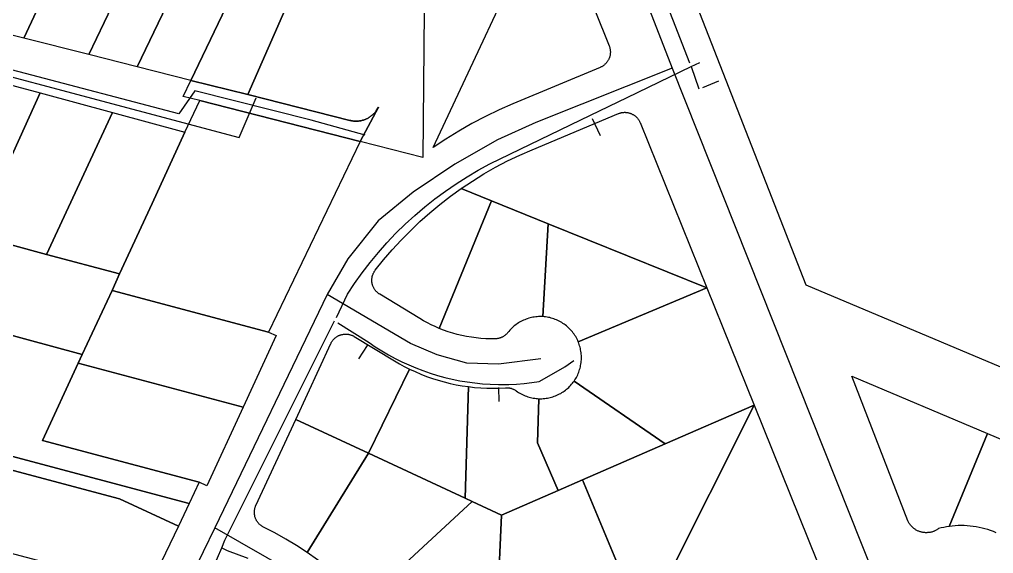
# Model space of a CAD drawing. Extents: x 1876309 to 1899261, y 443723 to 466661.
# Drawn here: x 1881417 to 1882595, y 454006 to 454651 of the extents above; entities that cross this region are included whole.
import ezdxf

# ---------------------------------------------------------------- set-up
doc = ezdxf.new("R2010")
doc.units = 0
doc.header["$MEASUREMENT"] = 0
for name, color, linetype in [('Parcels', 31, 'Continuous'), ('Roads', 7, 'Continuous'), ('Waterlines', 5, 'Continuous')]:
    doc.layers.add(name, color=color, linetype=linetype)

msp = doc.modelspace()

# ---------------------------------------------------------------- linework, layer by layer
at = {"layer": 'Parcels'}
for points in [[(1883428.4, 454099.3), (1883350.9, 453916.5), (1882368.6, 454329.7), (1882098.6, 455020.9), (1882120.5, 455100.1), (1882535.6, 454949.2), (1882715.1, 454884), (1882990.7, 454784), (1883043.2, 454958.7), (1883056.8, 455004.2), (1883122.1, 454981.7), (1883157.3, 455076.1), (1883742.7, 454839.8), (1883620.2, 454551.1), (1883428.4, 454099.3)], [(1881584.5, 454783), (1881643.3, 454906), (1881696.5, 454878.8), (1881559.6, 454593.8), (1881501.2, 454608.5), (1881584.5, 454783)], [(1881746.3, 454853.3), (1881754.4, 454849.2), (1881676.4, 454686), (1881624.6, 454577.4), (1881559.6, 454593.8), (1881696.5, 454878.8), (1881746.3, 454853.3)], [(1881220.8, 454808.9), (1881367.1, 454769.3), (1881396.2, 454831), (1881434.7, 454821.2), (1881504.5, 454803.4), (1881422.6, 454628.3), (1881321.2, 454653.8), (1881369.7, 454761.9), (1881220.1, 454801.7), (1881220.8, 454808.9)], [(1881584.5, 454783), (1881501.2, 454608.5), (1881422.6, 454628.3), (1881504.5, 454803.4), (1881584.5, 454783)], [(1881624.6, 454577.4), (1881676.4, 454686), (1881742.8, 454672.4), (1881693.4, 454560.1), (1881624.6, 454577.4)], [(1881442.2, 454562.2), (1881364, 454390.1), (1881306.2, 454405.5), (1881384.6, 454577.8), (1881442.2, 454562.2)], [(1881635.4, 454553), (1881615.1, 454557.8), (1881624.6, 454577.4), (1881693.4, 454560.1), (1881817, 454529), (1881818, 454528.7), (1881819, 454528.5), (1881820.1, 454528.4), (1881821.1, 454528.2), (1881822.1, 454528.1), (1881823.1, 454528.1), (1881824.2, 454528.1), (1881825.2, 454528.1), (1881826.2, 454528.1), (1881827.2, 454528.2), (1881828.3, 454528.3), (1881829.3, 454528.5), (1881830.3, 454528.6), (1881831.3, 454528.9), (1881832.3, 454529.1), (1881833.3, 454529.4), (1881834.3, 454529.7), (1881835.2, 454530.1), (1881836.2, 454530.5), (1881837.1, 454530.9), (1881838, 454531.3), (1881838.9, 454531.8), (1881839.8, 454532.3), (1881840.7, 454532.9), (1881841.6, 454533.5), (1881842.4, 454534.1), (1881843.2, 454534.7), (1881844, 454535.4), (1881844.8, 454536), (1881845.5, 454536.8), (1881846.2, 454537.5), (1881846.9, 454538.3), (1881847.6, 454539), (1881848.2, 454539.8), (1881848.8, 454540.7), (1881851.4, 454545.1), (1881829.5, 454503.6), (1881635.4, 454553)], [(1881442.2, 454562.2), (1881529.6, 454538.6), (1881450.1, 454367), (1881364, 454390.1), (1881442.2, 454562.2)], [(1881635.4, 454553), (1881829.5, 454503.6), (1881718.6, 454273.1), (1881529.2, 454323.5), (1881538.4, 454343.5), (1881577.6, 454428.5), (1881617.4, 454514.9), (1881635.4, 454553)], [(1881617.4, 454514.9), (1881577.6, 454428.5), (1881538.4, 454343.5), (1881450.1, 454367), (1881529.6, 454538.6), (1881617.4, 454514.9)], [(1882248.5, 454326.5), (1882056.7, 454404.1), (1881988.3, 454431.7), (1881951.4, 454446.6), (1881965, 454455.7), (1881978.9, 454464.3), (1881993.1, 454472.4), (1882007.6, 454480), (1882022.3, 454487.1), (1882037.3, 454493.6), (1882141.6, 454537.2), (1882142.3, 454537.5), (1882142.9, 454537.7), (1882143.6, 454537.9), (1882144.2, 454538.1), (1882144.9, 454538.3), (1882145.6, 454538.4), (1882146.2, 454538.5), (1882146.9, 454538.6), (1882147.6, 454538.7), (1882148.3, 454538.7), (1882149, 454538.8), (1882149.7, 454538.8), (1882150.4, 454538.7), (1882151, 454538.7), (1882151.7, 454538.6), (1882152.4, 454538.5), (1882153.1, 454538.4), (1882153.8, 454538.3), (1882154.4, 454538.1), (1882155.1, 454537.9), (1882155.7, 454537.7), (1882156.4, 454537.5), (1882157, 454537.2), (1882157.7, 454536.9), (1882158.3, 454536.6), (1882158.9, 454536.3), (1882159.5, 454536), (1882160.1, 454535.6), (1882160.6, 454535.2), (1882161.2, 454534.8), (1882161.8, 454534.4), (1882162.3, 454534), (1882162.8, 454533.5), (1882163.3, 454533.1), (1882163.8, 454532.6), (1882164.3, 454532.1), (1882164.7, 454531.5), (1882165.1, 454531), (1882165.5, 454530.5), (1882165.9, 454529.9), (1882166.3, 454529.3), (1882166.7, 454528.7), (1882167, 454528.1), (1882167.3, 454527.5), (1882167.6, 454526.9), (1882167.9, 454526.3), (1882248.5, 454326.5)], [(1881136.3, 454442.1), (1881139.1, 454450.2), (1881249.1, 454420.8), (1881306.2, 454405.5), (1881364, 454390.1), (1881450.1, 454367), (1881538.4, 454343.5), (1881529.2, 454323.5), (1881493.2, 454246.2), (1881320.3, 454292.9), (1881360.4, 454379.5), (1881248.3, 454410.8), (1881136.3, 454442.1)], [(1881924.8, 454277.6), (1881920, 454279.7), (1881915.3, 454281.9), (1881910.6, 454284.2), (1881906.1, 454286.7), (1881901.6, 454289.4), (1881853, 454318.8), (1881852.4, 454319.2), (1881851.9, 454319.5), (1881851.3, 454319.9), (1881850.8, 454320.4), (1881850.3, 454320.8), (1881849.8, 454321.3), (1881849.3, 454321.7), (1881848.8, 454322.2), (1881848.3, 454322.7), (1881847.9, 454323.3), (1881847.5, 454323.8), (1881847.1, 454324.3), (1881846.7, 454324.9), (1881846.3, 454325.5), (1881846, 454326.1), (1881845.7, 454326.7), (1881845.4, 454327.3), (1881845.1, 454327.9), (1881844.8, 454328.5), (1881844.6, 454329.2), (1881844.4, 454329.8), (1881844.2, 454330.5), (1881844, 454331.1), (1881843.9, 454331.8), (1881843.7, 454332.5), (1881843.6, 454333.1), (1881843.6, 454333.8), (1881843.5, 454334.5), (1881843.5, 454335.2), (1881843.5, 454335.9), (1881843.5, 454336.5), (1881843.5, 454337.2), (1881843.6, 454337.9), (1881843.7, 454338.6), (1881843.8, 454339.3), (1881843.9, 454339.9), (1881844, 454340.6), (1881844.2, 454341.2), (1881844.4, 454341.9), (1881844.6, 454342.5), (1881844.9, 454343.2), (1881845.2, 454343.8), (1881845.4, 454344.4), (1881845.7, 454345), (1881846.1, 454345.6), (1881846.4, 454346.2), (1881846.8, 454346.8), (1881847.2, 454347.3), (1881847.6, 454347.9), (1881857.6, 454360.4), (1881867.9, 454372.5), (1881878.8, 454384.3), (1881890, 454395.7), (1881901.5, 454406.7), (1881913.5, 454417.3), (1881925.8, 454427.5), (1881938.4, 454437.3), (1881951.4, 454446.6), (1881988.3, 454431.7), (1881924.8, 454277.6)], [(1881988.3, 454431.7), (1882056.7, 454404.1), (1882050.2, 454291.8), (1882048.4, 454291.9), (1882046.7, 454291.9), (1882045, 454291.8), (1882043.3, 454291.7), (1882041.6, 454291.6), (1882039.9, 454291.3), (1882038.2, 454291), (1882036.5, 454290.7), (1882034.8, 454290.3), (1882033.2, 454289.8), (1882031.5, 454289.3), (1882029.9, 454288.7), (1882028.3, 454288.1), (1882026.7, 454287.4), (1882025.2, 454286.7), (1882023.6, 454285.9), (1882022.2, 454285), (1882020.7, 454284.2), (1882019.2, 454283.2), (1882017.8, 454282.2), (1882016.5, 454281.2), (1882015.2, 454280.1), (1882013.9, 454278.9), (1882012.6, 454277.8), (1882011.4, 454276.5), (1882010.2, 454275.3), (1882009.1, 454274), (1882008, 454272.6), (1882007.6, 454272.1), (1882007.2, 454271.6), (1882006.7, 454271.1), (1882006.2, 454270.6), (1882005.7, 454270.1), (1882005.2, 454269.7), (1882004.7, 454269.2), (1882004.2, 454268.8), (1882003.6, 454268.4), (1882003, 454268.1), (1882002.5, 454267.7), (1882001.9, 454267.4), (1882001.3, 454267), (1882000.7, 454266.8), (1882000, 454266.5), (1881999.4, 454266.2), (1881998.8, 454266), (1881998.1, 454265.8), (1881997.5, 454265.6), (1881996.8, 454265.4), (1881996.1, 454265.3), (1881995.5, 454265.2), (1881994.8, 454265.1), (1881994.1, 454265), (1881993.4, 454265), (1881992.8, 454264.9), (1881987, 454264.9), (1881981.2, 454265.1), (1881975.4, 454265.4), (1881969.6, 454266), (1881963.8, 454266.8), (1881958.1, 454267.8), (1881952.4, 454268.9), (1881946.8, 454270.3), (1881941.2, 454271.8), (1881935.6, 454273.6), (1881930.2, 454275.5), (1881924.8, 454277.6), (1881988.3, 454431.7)], [(1882248.5, 454326.5), (1882093.1, 454261.4), (1882092.4, 454263), (1882091.6, 454264.5), (1882090.8, 454266.1), (1882090, 454267.6), (1882089.1, 454269.1), (1882088.1, 454270.5), (1882087.1, 454271.9), (1882086, 454273.3), (1882084.9, 454274.6), (1882083.8, 454275.9), (1882082.6, 454277.2), (1882081.3, 454278.4), (1882080.1, 454279.5), (1882078.7, 454280.7), (1882077.4, 454281.7), (1882076, 454282.8), (1882074.6, 454283.7), (1882073.1, 454284.7), (1882071.6, 454285.5), (1882070.1, 454286.4), (1882068.5, 454287.1), (1882066.9, 454287.8), (1882065.3, 454288.5), (1882063.7, 454289.1), (1882062.1, 454289.6), (1882060.4, 454290.1), (1882058.7, 454290.6), (1882057, 454290.9), (1882055.3, 454291.2), (1882053.6, 454291.5), (1882051.9, 454291.7), (1882050.2, 454291.8), (1882056.7, 454404.1), (1882248.5, 454326.5)], [(1881529.2, 454323.5), (1881718.6, 454273.1), (1881727.6, 454268.9), (1881687.7, 454182.5), (1881488.3, 454235.5), (1881493.2, 454246.2), (1881529.2, 454323.5)], [(1882093.1, 454261.4), (1882248.5, 454326.5), (1882305.7, 454185), (1882198.1, 454138.1), (1882088.1, 454214), (1882089.1, 454215.5), (1882090, 454216.9), (1882090.8, 454218.4), (1882091.6, 454219.9), (1882092.4, 454221.5), (1882093.1, 454223), (1882093.7, 454224.6), (1882094.3, 454226.2), (1882094.8, 454227.9), (1882095.3, 454229.5), (1882095.7, 454231.2), (1882096, 454232.9), (1882096.3, 454234.5), (1882096.6, 454236.2), (1882096.7, 454237.9), (1882096.9, 454239.6), (1882096.9, 454241.4), (1882096.9, 454243.1), (1882096.9, 454244.8), (1882096.7, 454246.5), (1882096.6, 454248.2), (1882096.3, 454249.9), (1882096, 454251.6), (1882095.7, 454253.2), (1882095.3, 454254.9), (1882094.8, 454256.6), (1882094.3, 454258.2), (1882093.7, 454259.8), (1882093.1, 454261.4)], [(1881320.3, 454292.9), (1881493.2, 454246.2), (1881488.3, 454235.5), (1881445, 454142.1), (1881634.7, 454091.6), (1881622.6, 454065.9), (1881401.4, 454124.7), (1881405.3, 454139.2), (1881222.1, 454203.6), (1881234.3, 454250), (1881250.6, 454311.7), (1881320.3, 454292.9)], [(1881751.3, 454167.4), (1881793.8, 454259.2), (1881794.1, 454259.9), (1881794.4, 454260.5), (1881794.8, 454261), (1881795.1, 454261.6), (1881795.5, 454262.2), (1881795.9, 454262.7), (1881796.3, 454263.3), (1881796.8, 454263.8), (1881797.2, 454264.3), (1881797.7, 454264.8), (1881798.2, 454265.3), (1881798.7, 454265.8), (1881799.2, 454266.2), (1881799.7, 454266.6), (1881800.3, 454267), (1881800.8, 454267.4), (1881801.4, 454267.8), (1881802, 454268.1), (1881802.6, 454268.5), (1881803.2, 454268.8), (1881803.8, 454269.1), (1881804.4, 454269.3), (1881805.1, 454269.6), (1881805.7, 454269.8), (1881806.4, 454270), (1881807, 454270.2), (1881807.7, 454270.3), (1881808.4, 454270.4), (1881809, 454270.6), (1881809.7, 454270.6), (1881810.4, 454270.7), (1881811.1, 454270.7), (1881811.8, 454270.7), (1881812.4, 454270.7), (1881813.1, 454270.7), (1881813.8, 454270.7), (1881814.5, 454270.6), (1881815.1, 454270.5), (1881815.8, 454270.3), (1881816.5, 454270.2), (1881817.1, 454270), (1881817.8, 454269.8), (1881818.4, 454269.6), (1881819.1, 454269.4), (1881819.7, 454269.1), (1881820.3, 454268.8), (1881820.9, 454268.5), (1881821.5, 454268.2), (1881822.1, 454267.9), (1881870.7, 454238.4), (1881876.7, 454234.9), (1881882.7, 454231.6), (1881888.9, 454228.5), (1881839.2, 454126.7), (1881751.3, 454167.4)], [(1881634.7, 454091.6), (1881445, 454142.1), (1881488.3, 454235.5), (1881687.7, 454182.5), (1881643.7, 454087.4), (1881634.7, 454091.6)], [(1881956.3, 454072.4), (1881839.2, 454126.7), (1881888.9, 454228.5), (1881895.7, 454225.3), (1881902.5, 454222.4), (1881909.5, 454219.6), (1881916.6, 454217.2), (1881923.7, 454214.9), (1881930.9, 454212.9), (1881938.1, 454211.1), (1881945.4, 454209.5), (1881952.8, 454208.2), (1881960.2, 454207.2), (1881956.3, 454072.4)], [(1882198.1, 454138.1), (1882098.2, 454094.6), (1882068.9, 454081.8), (1882043.9, 454139.4), (1882045.6, 454192.6), (1882047.3, 454192.6), (1882049.1, 454192.6), (1882050.8, 454192.7), (1882052.5, 454192.9), (1882054.2, 454193.1), (1882055.9, 454193.4), (1882057.5, 454193.7), (1882059.2, 454194.1), (1882060.9, 454194.5), (1882062.5, 454195), (1882064.1, 454195.6), (1882065.7, 454196.2), (1882067.3, 454196.8), (1882068.9, 454197.5), (1882070.4, 454198.3), (1882071.9, 454199.1), (1882073.4, 454200), (1882074.8, 454200.9), (1882076.2, 454201.9), (1882077.6, 454202.9), (1882078.9, 454204), (1882080.2, 454205.1), (1882081.5, 454206.3), (1882082.7, 454207.5), (1882083.9, 454208.7), (1882085, 454210), (1882086.1, 454211.3), (1882087.1, 454212.7), (1882088.1, 454214), (1882198.1, 454138.1)], [(1882541.9, 454038.2), (1882538.6, 454037.7), (1882535.3, 454037.1), (1882532, 454036.4), (1882528.8, 454035.6), (1882528.1, 454035.1), (1882527.4, 454034.6), (1882526.7, 454034.1), (1882526, 454033.7), (1882525.2, 454033.3), (1882524.5, 454033), (1882523.7, 454032.6), (1882523, 454032.3), (1882522.2, 454032), (1882521.4, 454031.7), (1882520.6, 454031.5), (1882519.7, 454031.3), (1882518.9, 454031.1), (1882518.1, 454031), (1882517.3, 454030.8), (1882516.4, 454030.7), (1882515.6, 454030.7), (1882514.8, 454030.6), (1882513.9, 454030.6), (1882513.1, 454030.6), (1882512.2, 454030.7), (1882511.4, 454030.8), (1882510.6, 454030.9), (1882509.8, 454031), (1882508.9, 454031.2), (1882508.1, 454031.4), (1882507.3, 454031.6), (1882506.5, 454031.8), (1882505.7, 454032.1), (1882504.9, 454032.4), (1882504.1, 454032.7), (1882503.4, 454033.1), (1882502.6, 454033.5), (1882501.9, 454033.9), (1882501.2, 454034.3), (1882500.5, 454034.8), (1882499.8, 454035.2), (1882499.1, 454035.7), (1882498.5, 454036.3), (1882497.8, 454036.8), (1882497.2, 454037.4), (1882496.6, 454038), (1882496, 454038.6), (1882495.5, 454039.2), (1882494.9, 454039.9), (1882494.4, 454040.5), (1882493.9, 454041.2), (1882493.5, 454041.9), (1882493, 454042.6), (1882492.6, 454043.3), (1882492.2, 454044.1), (1882491.9, 454044.8), (1882423.9, 454219.7), (1882588.2, 454150.6), (1882541.9, 454038.2)], [(1881261.8, 454044.3), (1881185.4, 454064.6), (1881201.1, 454124.2), (1881222.1, 454203.6), (1881405.3, 454139.2), (1881401.4, 454124.7), (1881622.6, 454065.9), (1881609.5, 454038.7), (1881538.4, 454071.6), (1881397.3, 454109.1), (1881372.2, 454014.9), (1881337.7, 454024.1), (1881261.8, 454044.3)], [(1881964.8, 454068.5), (1881956.3, 454072.4), (1881960.2, 454207.2), (1881967.6, 454206.3), (1881975.1, 454205.8), (1881982.6, 454205.4), (1881990, 454205.3), (1881997.5, 454205.5), (1882005, 454205.9), (1882005.7, 454205.9), (1882006.4, 454205.9), (1882007.1, 454205.9), (1882007.8, 454205.9), (1882008.5, 454205.8), (1882009.2, 454205.7), (1882009.8, 454205.6), (1882010.5, 454205.5), (1882011.2, 454205.3), (1882011.9, 454205.2), (1882012.5, 454205), (1882013.2, 454204.7), (1882013.8, 454204.5), (1882014.5, 454204.2), (1882015.1, 454203.9), (1882015.7, 454203.6), (1882016.3, 454203.3), (1882016.9, 454202.9), (1882017.5, 454202.5), (1882018.1, 454202.1), (1882019.5, 454201.1), (1882021, 454200.2), (1882022.5, 454199.3), (1882024, 454198.4), (1882025.5, 454197.6), (1882027.1, 454196.9), (1882028.7, 454196.2), (1882030.3, 454195.6), (1882032, 454195), (1882033.6, 454194.5), (1882035.3, 454194.1), (1882037, 454193.7), (1882038.7, 454193.4), (1882040.4, 454193.1), (1882042.2, 454192.9), (1882043.9, 454192.7), (1882045.6, 454192.6), (1882043.9, 454139.4), (1882068.9, 454081.8), (1882000.4, 454052), (1881964.8, 454068.5)], [(1882218.7, 453935.1), (1882211.6, 453951.9), (1882211, 453953.4), (1882210.3, 453954.9), (1882209.5, 453956.3), (1882208.7, 453957.7), (1882207.9, 453959.1), (1882207, 453960.5), (1882206.1, 453961.9), (1882205.1, 453963.2), (1882204.1, 453964.4), (1882203, 453965.7), (1882201.9, 453966.9), (1882200.7, 453968.1), (1882199.6, 453969.2), (1882198.3, 453970.3), (1882305.7, 454185), (1882382, 453995.9), (1882218.7, 453935.1)], [(1881765.1, 454006.6), (1881752.3, 454015), (1881739.2, 454022.9), (1881725.9, 454030.4), (1881712.3, 454037.5), (1881711.7, 454037.8), (1881711.1, 454038.2), (1881710.5, 454038.5), (1881710, 454038.9), (1881709.4, 454039.3), (1881708.9, 454039.7), (1881708.3, 454040.1), (1881707.8, 454040.6), (1881707.3, 454041), (1881706.9, 454041.5), (1881706.4, 454042), (1881705.9, 454042.5), (1881705.5, 454043.1), (1881705.1, 454043.6), (1881704.7, 454044.2), (1881704.4, 454044.7), (1881704, 454045.3), (1881703.7, 454045.9), (1881703.4, 454046.5), (1881703.1, 454047.1), (1881702.8, 454047.8), (1881702.6, 454048.4), (1881702.3, 454049), (1881702.1, 454049.7), (1881702, 454050.3), (1881701.8, 454051), (1881701.7, 454051.7), (1881701.6, 454052.3), (1881701.5, 454053), (1881701.4, 454053.7), (1881701.4, 454054.4), (1881701.3, 454055), (1881701.3, 454055.7), (1881701.4, 454056.4), (1881701.4, 454057.1), (1881701.5, 454057.7), (1881701.6, 454058.4), (1881701.7, 454059.1), (1881701.9, 454059.8), (1881702, 454060.4), (1881702.2, 454061.1), (1881702.4, 454061.7), (1881702.7, 454062.3), (1881702.9, 454063), (1881703.2, 454063.6), (1881751.3, 454167.4), (1881839.2, 454126.7), (1881765.1, 454006.6)], [(1881835.2, 453948.9), (1881824.3, 453959.4), (1881813.1, 453969.6), (1881801.5, 453979.4), (1881789.7, 453988.9), (1881777.5, 453997.9), (1881765.1, 454006.6), (1881839.2, 454126.7), (1881956.3, 454072.4), (1881964.8, 454068.5), (1881835.2, 453948.9)], [(1881411.9, 454004.4), (1881372.2, 454014.9), (1881397.3, 454109.1), (1881538.4, 454071.6), (1881609.5, 454038.7), (1881572.3, 453961.7), (1881488.1, 453984.1), (1881411.9, 454004.4)], [(1881835.2, 453948.9), (1881964.8, 454068.5), (1882000.4, 454052), (1881996, 453952.6), (1881882.4, 453894), (1881873.6, 453905.5), (1881864.5, 453916.8), (1881855.1, 453927.8), (1881845.3, 453938.5), (1881835.2, 453948.9)]]:
    msp.add_lwpolyline(points, close=True, dxfattribs=at)
for points in [[(1882058.7, 454797.9), (1882130.4, 454619), (1882130.7, 454618.3), (1882130.9, 454617.7), (1882131.1, 454617), (1882131.3, 454616.4), (1882131.4, 454615.7), (1882131.6, 454615), (1882131.7, 454614.3), (1882131.8, 454613.6), (1882131.8, 454612.9), (1882131.9, 454612.2), (1882131.9, 454611.5), (1882131.9, 454610.9), (1882131.8, 454610.2), (1882131.8, 454609.5), (1882131.7, 454608.8), (1882131.6, 454608.1), (1882131.5, 454607.4), (1882131.3, 454606.7), (1882131.1, 454606.1), (1882130.9, 454605.4), (1882130.7, 454604.8), (1882130.5, 454604.1), (1882130.2, 454603.5), (1882129.9, 454602.8), (1882129.6, 454602.2), (1882129.3, 454601.6), (1882128.9, 454601), (1882128.5, 454600.4), (1882128.1, 454599.9), (1882127.7, 454599.3), (1882127.3, 454598.8), (1882126.9, 454598.2), (1882126.4, 454597.7), (1882125.9, 454597.2), (1882125.4, 454596.8), (1882124.9, 454596.3), (1882124.3, 454595.9), (1882123.8, 454595.4), (1882123.2, 454595), (1882122.7, 454594.6), (1882122.1, 454594.3), (1882121.5, 454593.9), (1882120.8, 454593.6), (1882120.2, 454593.3), (1882119.6, 454593), (1882014.1, 454549), (1881997.3, 454541.6), (1881980.8, 454533.6), (1881964.5, 454525.1), (1881948.6, 454516), (1881932.9, 454506.4), (1881917.6, 454496.2), (1882050.1, 454779.5)], [(1881906.7, 454661), (1881905.2, 454484.3), (1881829.5, 454503.6), (1881851.4, 454545.1), (1881848.8, 454540.7), (1881848.2, 454539.8), (1881847.6, 454539), (1881846.9, 454538.3), (1881846.2, 454537.5), (1881845.5, 454536.8), (1881844.8, 454536), (1881844, 454535.4), (1881843.2, 454534.7), (1881842.4, 454534.1), (1881841.6, 454533.5), (1881840.7, 454532.9), (1881839.8, 454532.3), (1881838.9, 454531.8), (1881838, 454531.3), (1881837.1, 454530.9), (1881836.2, 454530.5), (1881835.2, 454530.1), (1881834.3, 454529.7), (1881833.3, 454529.4), (1881832.3, 454529.1), (1881831.3, 454528.9), (1881830.3, 454528.6), (1881829.3, 454528.5), (1881828.3, 454528.3), (1881827.2, 454528.2), (1881826.2, 454528.1), (1881825.2, 454528.1), (1881824.2, 454528.1), (1881823.1, 454528.1), (1881822.1, 454528.1), (1881821.1, 454528.2), (1881820.1, 454528.4), (1881819, 454528.5), (1881818, 454528.7), (1881817, 454529), (1881693.4, 454560.1), (1881742.8, 454672.4)], [(1882146.7, 453978.6), (1882098.2, 454094.6), (1882098.2, 454094.6), (1882198.1, 454138.1), (1882305.7, 454185), (1882198.3, 453970.3)], [(1882598.6, 454030.6), (1882595.3, 454032), (1882591.9, 454033.2), (1882588.4, 454034.4), (1882585, 454035.4), (1882581.5, 454036.3), (1882577.9, 454037.1), (1882574.4, 454037.8), (1882570.8, 454038.3), (1882567.2, 454038.7), (1882563.6, 454039), (1882560, 454039.2), (1882556.3, 454039.3), (1882552.7, 454039.2), (1882549.1, 454039), (1882545.5, 454038.7), (1882541.9, 454038.2), (1882588.2, 454150.6), (1882655.9, 454122.1)], [(1881996, 453952.6), (1882000.4, 454052), (1882068.9, 454081.8), (1882098.2, 454094.6), (1882146.7, 453978.6)]]:
    msp.add_lwpolyline(points, dxfattribs=at)
at = {"layer": 'Roads'}
for p, q in [((1882206.6, 454592.1), (1882452.2, 453976)), ((1881789.2, 454318.4), (1881653.7, 454036.4)), ((1881653.7, 454036.4), (1881530.9, 453785.8))]:
    msp.add_line(p, q, dxfattribs=at)
for points in [[(1881756.2, 455846.3), (1881779.4, 455753.8), (1881807.5, 455663.6), (1881883.3, 455437.8), (1882048.1, 454999.9), (1882206.6, 454592.1)], [(1881835.4, 454511.3), (1881769.9, 454529.1), (1881629.5, 454564.8), (1881609.9, 454536.8), (1881416.9, 454587.7), (1881175.4, 454650.1)], [(1882206.6, 454592.1), (1882041.9, 454526.6), (1881995.5, 454505.5), (1881943.9, 454476), (1881893.3, 454442.3), (1881851.1, 454407.5), (1881814.2, 454361.7), (1881789.2, 454318.4)], [(1882047.8, 454241), (1881996.6, 454234.4), (1881958.5, 454235.7), (1881922.4, 454245.6), (1881890.3, 454259.4), (1881789.2, 454318.4)], [(1881971.8, 453636.6), (1881936.7, 453716), (1881892.4, 453820.1), (1881848.2, 453891.7), (1881798.8, 453941.1), (1881747.2, 453982.9), (1881653.7, 454036.4)]]:
    msp.add_lwpolyline(points, dxfattribs=at)
at = {"layer": 'Waterlines', "color": 5}
for points in [[(1882063, 455021), (1882227.8, 454598.6)], [(1881186.4, 454640.4), (1881683.1, 454508.2)], [(1882152.2, 454556.7), (1882229.5, 454594.2)], [(1882229.5, 454594.2), (1882240.1, 454598.8)], [(1882229.5, 454594.2), (1882239, 454567)], [(1882243.6, 454568.9), (1882263, 454577)], [(1881683.1, 454508.2), (1881703.4, 454556.2)], [(1882107.8, 454535.2), (1882152.2, 454556.7)], [(1881800.5, 454290.8), (1881813.9, 454318.8), (1881822.6, 454332), (1881831.7, 454344.8), (1881841.3, 454357.2), (1881851.3, 454369.4), (1881861.7, 454381.2), (1881872.6, 454392.6), (1881883.8, 454403.6), (1881895.4, 454414.2), (1881907.4, 454424.4), (1881919.7, 454434.2), (1881932.4, 454443.5), (1881945.4, 454452.4), (1881958.6, 454460.8), (1881972.2, 454468.8), (1881986.1, 454476.3), (1882107.8, 454535.2)], [(1882109.8, 454531.1), (1882119.4, 454510.6)], [(1881665.7, 454021.8), (1881798.1, 454286.7)], [(1881802.2, 454284.2), (1881840, 454260.6)], [(1881840, 454260.6), (1881847.6, 454255.4), (1881855.4, 454250.5), (1881863.4, 454245.8), (1881871.5, 454241.4), (1881879.7, 454237.3), (1881888.1, 454233.4), (1881896.6, 454229.8), (1881905.3, 454226.5), (1881914, 454223.5), (1881922.8, 454220.8), (1881931.7, 454218.4), (1881940.7, 454216.2), (1881949.7, 454214.4), (1881958.8, 454212.9), (1881968, 454211.6), (1881977.2, 454210.7), (1881986.4, 454210.1), (1881996.6, 454209.8)], [(1881837.6, 454256.8), (1881827.3, 454240.9)], [(1882077, 454231.2), (1882087.6, 454238.6)], [(1881996.6, 454209.8), (1882009.2, 454209.9), (1882018.4, 454210.3), (1882027.6, 454211.1), (1882036.8, 454212.1), (1882045.9, 454213.5), (1882052.3, 454217.1), (1882077, 454231.2)], [(1881996.7, 454206), (1881996.9, 454189.2)], [(1881661.8, 454012.2), (1881665.7, 454021.8)], [(1881547.6, 453780.3), (1881651.5, 453988.1), (1881661.8, 454012.2)], [(1881661.8, 454012.2), (1881668.3, 454009.3)], [(1881668.3, 454009.3), (1881693.5, 454000)]]:
    msp.add_lwpolyline(points, dxfattribs=at)

doc.saveas('drawing.dxf')
